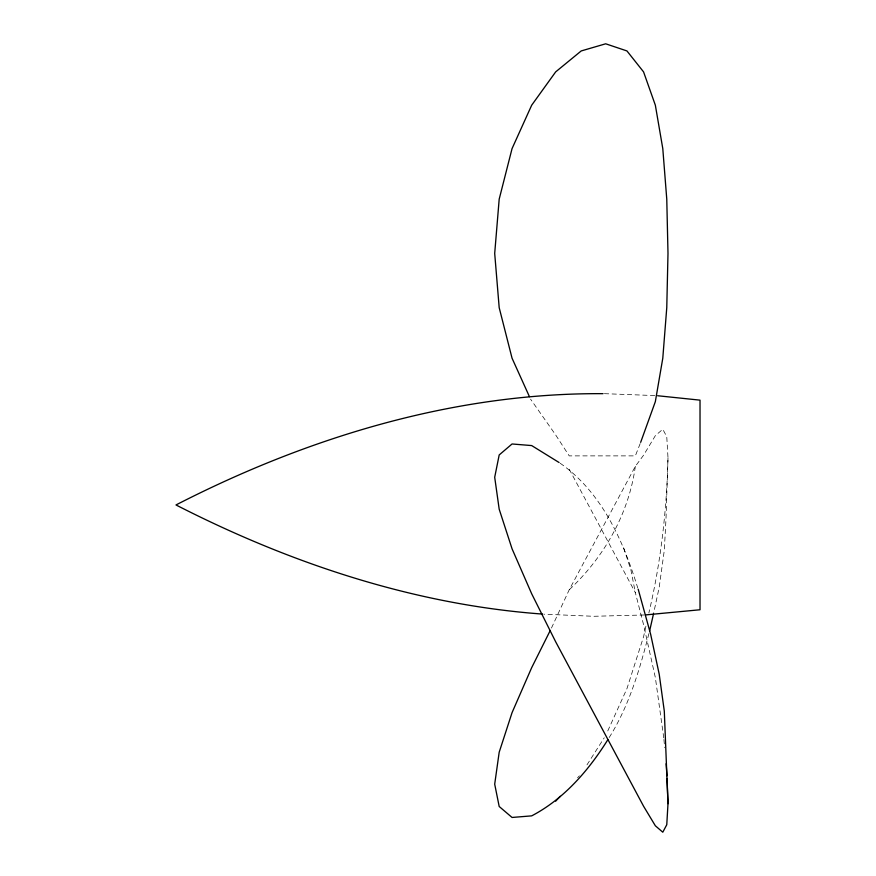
<?xml version="1.0" encoding="UTF-8"?>
<svg xmlns="http://www.w3.org/2000/svg" width="876" height="876" viewBox="0 0 876 876"><rect width="100%" height="100%" fill="white"/><g stroke="black" fill="none" stroke-linecap="round" stroke-linejoin="round"><path stroke-width="0.66" stroke-dasharray="4.38 3.29" d="M551.464 628.048L569.225 589.767L635.341 466.328L643.564 455.224L655.347 435.668L662.793 429.24L666.767 436.708L667.994 457.743L665.979 519.205L664.304 550.303L659.223 587.172L653.518 613.791M667.994 457.743C666.735 509.92 660.92 562.14 648.864 612.959M635.341 466.328C628.869 513.741 603.991 557.322 569.225 589.767M645.919 626.187L643.564 636.753L626.942 688.635L606.805 733.059M648.908 633.567C639.633 669.877 628.848 706.636 608.568 738.512M640.181 443.574L635.341 455.881L569.225 455.881L555.669 434.945L530.571 399.149M586.975 764.857L604.254 737.778M577.558 777.778L579.386 775.829M644.364 614.974L593.676 616.288L543.985 614.196M604.374 393.674L655.007 395.58M560.18 463.24C601.692 492.279 623.318 540.886 637.75 587.949M569.225 469.207L635.341 592.636L643.564 624.687L655.347 677.553L663.789 738.161M623.657 547.752L630.917 569.98L635.341 592.636M663.909 739.508L664.654 747.589"/><path stroke-width="1.31" d="M638.188 589.187L650.66 634.333L659.223 674.268L664.304 711.137L667.994 803.697L666.767 824.732L662.793 832.2L655.347 825.772L643.564 806.216L555.669 641.79L531.688 593.797L512.055 548.792L499.189 509.208L494.699 477.267L499.189 454.951L512.055 443.979L531.688 445.577L559.052 462.495M653.518 613.791L649.609 630.983M640.663 442.336L655.347 401.635L662.793 358.218L666.767 307.662L667.994 253.416L666.767 199.159L662.793 148.602L655.347 105.197L643.564 71.887L626.942 50.939L605.688 43.8L581.215 50.939L555.669 71.887L531.688 105.197L512.055 148.602L499.189 199.159L494.699 253.416L499.189 307.662L512.055 358.218L529.443 396.675M550.27 630.446L531.688 667.643L512.055 712.648L499.189 752.232L494.699 784.173L499.189 806.489L512.055 817.461L531.688 815.863C564.089 798.956 588.76 770.245 607.911 739.596M555.669 801.179L560.224 796.306M645.7 614.897L700.023 609.762L700.023 400.146L657.657 395.744M603.038 393.663C453.987 392.755 307.75 437.354 175.977 504.948C290.044 563.301 414.315 604.736 542.638 614.087M666.143 763.752L666.954 775.797M667.052 778.457L667.994 803.697"/></g></svg>
